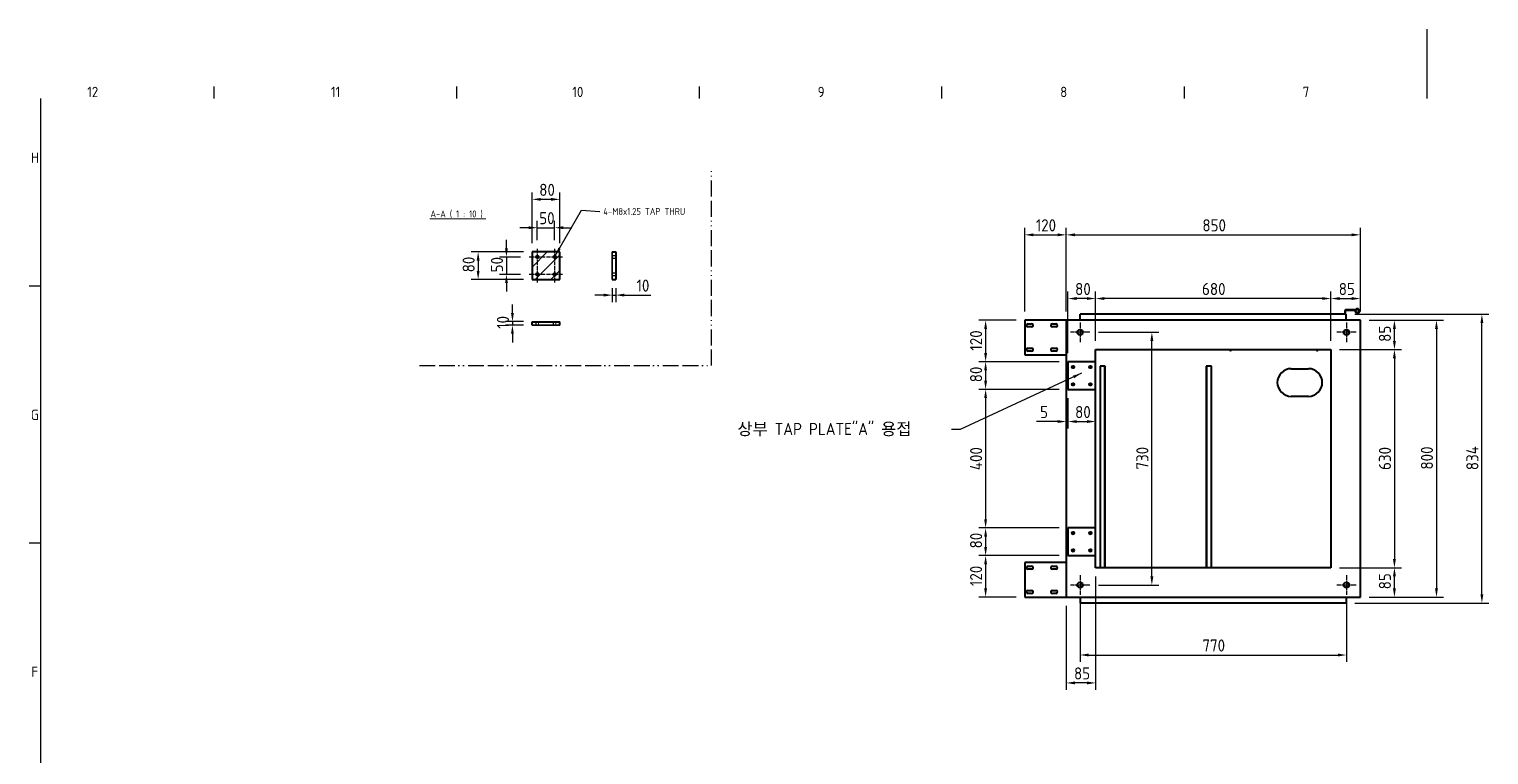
# Model space of a CAD drawing. Header units: millimetres. Extents: x 0 to 51860, y 0 to 5940.
# Drawn here: x 9925 to 14142, y 3844 to 5940 of the extents above; entities that cross this region are included whole.
import ezdxf

# ---------------------------------------------------------------- set-up
doc = ezdxf.new("R2010")
doc.units = ezdxf.units.MM
doc.header["$LTSCALE"] = 10
for name, pattern in [('CHAIN', [0.3543, 0.2362, -0.0295, 0.0591, -0.0295]), ('DASHED', [0.2067, 0.1654, -0.0413]), ('DOUBLE_DASH_DOUBLE_DOT', [0.74, 0.24, -0.06, 0.24, -0.06, 0.01, -0.06, 0.01, -0.06])]:
    doc.linetypes.add(name, pattern=pattern)
doc.layers.get('0').update_dxf_attribs({"color": 3, "lineweight": 25})
for name, color, linetype, lineweight in [('가려진 것(ISO)', 2, 'DASHED', 18), ('가시적인 것(ISO)', 3, 'Continuous', 40), ('가시적인 좁은 것(ISO)', 3, 'Continuous', 35), ('경계(ISO)', 7, 'Continuous', 25), ('기호(ISO)', 5, 'Continuous', 25), ('스케치 형상(ISO)', 3, 'Continuous', 25), ('중심 표식(ISO)', 1, 'Continuous', 25), ('치수(ISO)', 2, 'Continuous', 25), ('해치(ISO)', 7, 'Continuous', 18)]:
    doc.layers.add(name, color=color, linetype=linetype, lineweight=lineweight)
doc.styles.add('문자 텍스트_PSTEK_POSCO', font='isocp.shx')
doc.styles.add('치수 텍스트_PSTEK_POSCO', font='isocp.shx')
doc.styles.add('텍스트 스타일466', font='isocp.shx')
doc.dimstyles.new('치수_PSTEK_POSCO', dxfattribs={"dimscale": 10, "dimtxt": 3.5, "dimasz": 2.5, "dimexe": 2, "dimexo": 2.5, "dimgap": 1, "dimtad": 1, "dimrnd": 1e-08, "dimdsep": 46, "dimtxsty": '치수 텍스트_PSTEK_POSCO', "dimcen": 0.09, "dimdle": 10, "dimclrd": 7, "dimclre": 7, "dimclrt": 2, "dimadec": 1, "dimazin": 2, "dimtfac": 1, "dimtmove": 0, "dimatfit": 3, "dimfxl": 0, "dimtolj": 1, "dimlwd": -1, "dimlwe": -1, "dimarcsym": 0})
doc.dimstyles.new('치수_PSTEK_POSCO$7', dxfattribs={"dimscale": 10, "dimtxt": 3.5, "dimasz": 2.5, "dimexe": 2, "dimexo": 2.5, "dimgap": 1, "dimtad": 1, "dimrnd": 1e-08, "dimdsep": 46, "dimtxsty": '치수 텍스트_PSTEK_POSCO', "dimcen": 0.09, "dimdle": 10, "dimclrd": 7, "dimclre": 7, "dimclrt": 2, "dimadec": 1, "dimazin": 2, "dimtfac": 1, "dimtmove": 0, "dimatfit": 3, "dimfxl": 0, "dimtolj": 1, "dimlwd": -1, "dimlwe": -1, "dimarcsym": 0})

# ---------------------------------------------------------------- blocks, each defined once
blk = doc.blocks.new('경계 Default Border')
at = {"layer": '경계(ISO)'}
for p, q in [((70.08, 574), (70.08, 577.4)), ((140.17, 574), (140.17, 577.4)), ((210.25, 574), (210.25, 577.4)), ((280.33, 574), (280.33, 577.4)), ((350.42, 574), (350.42, 577.4)), ((20, 519.75), (16.6, 519.75)), ((20, 445.5), (16.6, 445.5))]:
    blk.add_line(p, q, dxfattribs=at)
at = {"layer": '경계(ISO)', "flags": 128}
for points in [[(420.5, 594), (420.5, 574)], [(20, 20), (20, 574)]]:
    blk.add_lwpolyline(points, dxfattribs=at)
at = {"layer": '경계(ISO)', "color": 2, "char_height": 3, "attachment_point": 7, "style": '문자 텍스트_PSTEK_POSCO'}
for s, insert in [('12', (33.36, 574.37)), ('11', (103.78, 574.4)), ('10', (173.53, 574.37)), ('9', (244.44, 574.37)), ('8', (314.52, 574.37)), ('7', (384.6, 574.39)), ('H', (17.08, 555.37)), ('G', (17.08, 481.1)), ('F', (17.24, 406.87))]:
    blk.add_mtext(s, dxfattribs=dict(at, insert=insert))
blk = doc.blocks.new('*D75')
at = {"layer": 'Defpoints', "color": 0}
for p in [(13730.5, 5116.3), (14122.3, 5116.3), (13730.5, 4282.3)]:
    blk.add_point(p, dxfattribs=at)
at = {"layer": '치수(ISO)', "color": 7}
for p, q in [((13755.5, 5116.3), (14142.3, 5116.3)), ((14122.3, 4307.3), (14122.3, 5091.3)), ((13755.5, 4282.3), (14142.3, 4282.3))]:
    blk.add_line(p, q, dxfattribs=at)
for points in [[(14118.2, 5091.3), (14126.5, 5091.3), (14122.3, 5116.3)], [(14118.2, 4307.3), (14126.5, 4307.3), (14122.3, 4282.3)]]:
    blk.add_solid(points, dxfattribs=at)
at = {"layer": '치수(ISO)', "color": 2, "insert": (14094.8, 4666.1), "char_height": 35, "attachment_point": 4, "rotation": 90, "style": '치수 텍스트_PSTEK_POSCO'}
blk.add_mtext('\\A1;834', dxfattribs=at)
blk = doc.blocks.new('*D76')
at = {"layer": 'Defpoints', "color": 0}
for p in [(13771.2, 5345.9), (12921.2, 5099.3), (13771.2, 5099.3)]:
    blk.add_point(p, dxfattribs=at)
at = {"layer": '치수(ISO)', "color": 7}
for p, q in [((12921.2, 5124.3), (12921.2, 5365.9)), ((13771.2, 5124.3), (13771.2, 5365.9)), ((12946.2, 5345.9), (13746.2, 5345.9))]:
    blk.add_line(p, q, dxfattribs=at)
for points in [[(12946.2, 5350.1), (12946.2, 5341.8), (12921.2, 5345.9)], [(13746.2, 5350.1), (13746.2, 5341.8), (13771.2, 5345.9)]]:
    blk.add_solid(points, dxfattribs=at)
at = {"layer": '치수(ISO)', "color": 2, "insert": (13314.7, 5373.4), "char_height": 35, "attachment_point": 4, "style": '치수 텍스트_PSTEK_POSCO'}
blk.add_mtext('\\A1;850', dxfattribs=at)
blk = doc.blocks.new('*D77')
at = {"layer": 'Defpoints', "color": 0}
for p in [(13771.2, 5099.3), (13771.2, 4299.3), (13991.1, 4299.3)]:
    blk.add_point(p, dxfattribs=at)
at = {"layer": '치수(ISO)', "color": 7}
for p, q in [((13796.2, 5099.3), (14011.1, 5099.3)), ((13991.1, 5074.3), (13991.1, 4324.3)), ((13796.2, 4299.3), (14011.1, 4299.3))]:
    blk.add_line(p, q, dxfattribs=at)
for points in [[(13987, 5074.3), (13995.3, 5074.3), (13991.1, 5099.3)], [(13987, 4324.3), (13995.3, 4324.3), (13991.1, 4299.3)]]:
    blk.add_solid(points, dxfattribs=at)
at = {"layer": '치수(ISO)', "color": 2, "insert": (13963.6, 4667.8), "char_height": 35, "attachment_point": 4, "rotation": 90, "style": '치수 텍스트_PSTEK_POSCO'}
blk.add_mtext('\\A1;800', dxfattribs=at)
blk = doc.blocks.new('*D92')
at = {"layer": 'Defpoints', "color": 0}
for p in [(11377.7, 5448.4), (11377.7, 5296.8), (11457.7, 5296.8)]:
    blk.add_point(p, dxfattribs=at)
at = {"layer": '치수(ISO)', "color": 7}
for p, q in [((11377.7, 5321.8), (11377.7, 5468.4)), ((11432.7, 5448.4), (11402.7, 5448.4)), ((11457.7, 5321.8), (11457.7, 5468.4))]:
    blk.add_line(p, q, dxfattribs=at)
for points in [[(11402.7, 5452.6), (11402.7, 5444.3), (11377.7, 5448.4)], [(11432.7, 5452.6), (11432.7, 5444.3), (11457.7, 5448.4)]]:
    blk.add_solid(points, dxfattribs=at)
at = {"layer": '치수(ISO)', "color": 2, "insert": (11398.4, 5475.9), "char_height": 35, "attachment_point": 4, "style": '치수 텍스트_PSTEK_POSCO'}
blk.add_mtext('\\A1;80', dxfattribs=at)
blk = doc.blocks.new('*D93')
at = {"layer": 'Defpoints', "color": 0}
for p in [(11377.7, 5296.8), (11221.9, 5216.8), (11377.7, 5216.8)]:
    blk.add_point(p, dxfattribs=at)
at = {"layer": '치수(ISO)', "color": 7}
for p, q in [((11352.7, 5296.8), (11201.9, 5296.8)), ((11221.9, 5271.8), (11221.9, 5241.8)), ((11352.7, 5216.8), (11201.9, 5216.8))]:
    blk.add_line(p, q, dxfattribs=at)
for points in [[(11217.7, 5271.8), (11226.1, 5271.8), (11221.9, 5296.8)], [(11217.7, 5241.8), (11226.1, 5241.8), (11221.9, 5216.8)]]:
    blk.add_solid(points, dxfattribs=at)
at = {"layer": '치수(ISO)', "color": 2, "insert": (11194.4, 5237.6), "char_height": 35, "attachment_point": 4, "rotation": 90, "style": '치수 텍스트_PSTEK_POSCO'}
blk.add_mtext('\\A1;80', dxfattribs=at)
blk = doc.blocks.new('*D94')
at = {"layer": 'Defpoints', "color": 0}
for p in [(11442.7, 5366.5), (11392.7, 5305.2), (11442.7, 5305.2)]:
    blk.add_point(p, dxfattribs=at)
at = {"layer": '치수(ISO)', "color": 7}
for p, q in [((11367.7, 5366.5), (11342.7, 5366.5)), ((11392.7, 5330.2), (11392.7, 5386.5)), ((11392.7, 5366.5), (11442.7, 5366.5)), ((11442.7, 5330.2), (11442.7, 5386.5)), ((11467.7, 5366.5), (11492.7, 5366.5))]:
    blk.add_line(p, q, dxfattribs=at)
for points in [[(11367.7, 5370.7), (11367.7, 5362.3), (11392.7, 5366.5)], [(11467.7, 5370.7), (11467.7, 5362.3), (11442.7, 5366.5)]]:
    blk.add_solid(points, dxfattribs=at)
at = {"layer": '치수(ISO)', "color": 2, "insert": (11398.4, 5394), "char_height": 35, "attachment_point": 4, "style": '치수 텍스트_PSTEK_POSCO'}
blk.add_mtext('\\A1;50', dxfattribs=at)
blk = doc.blocks.new('*D95')
at = {"layer": 'Defpoints', "color": 0}
for p in [(11369.4, 5281.8), (11303.7, 5231.8), (11369.4, 5231.8)]:
    blk.add_point(p, dxfattribs=at)
at = {"layer": '치수(ISO)', "color": 7}
for p, q in [((11303.7, 5306.8), (11303.7, 5331.8)), ((11344.4, 5281.8), (11283.7, 5281.8)), ((11303.7, 5281.8), (11303.7, 5231.8)), ((11344.4, 5231.8), (11283.7, 5231.8)), ((11303.7, 5206.8), (11303.7, 5181.8))]:
    blk.add_line(p, q, dxfattribs=at)
for points in [[(11299.6, 5306.8), (11307.9, 5306.8), (11303.7, 5281.8)], [(11299.6, 5206.8), (11307.9, 5206.8), (11303.7, 5231.8)]]:
    blk.add_solid(points, dxfattribs=at)
at = {"layer": '치수(ISO)', "color": 2, "insert": (11276.2, 5237.6), "char_height": 35, "attachment_point": 4, "rotation": 90, "style": '치수 텍스트_PSTEK_POSCO'}
blk.add_mtext('\\A1;50', dxfattribs=at)
blk = doc.blocks.new('*D96')
at = {"layer": 'Defpoints', "color": 0}
for p in [(11321, 5085.1), (11377.7, 5095.1), (11377.7, 5085.1)]:
    blk.add_point(p, dxfattribs=at)
at = {"layer": '치수(ISO)', "color": 7}
for p, q in [((11321, 5120.1), (11321, 5145.1)), ((11352.7, 5095.1), (11301, 5095.1)), ((11352.7, 5085.1), (11301, 5085.1)), ((11321, 5095.1), (11321, 5085.1)), ((11321, 5060.1), (11321, 5035.1))]:
    blk.add_line(p, q, dxfattribs=at)
for points in [[(11316.8, 5120.1), (11325.1, 5120.1), (11321, 5095.1)], [(11316.8, 5060.1), (11325.1, 5060.1), (11321, 5085.1)]]:
    blk.add_solid(points, dxfattribs=at)
at = {"layer": '치수(ISO)', "color": 2, "insert": (11293.5, 5074.3), "char_height": 35, "attachment_point": 4, "rotation": 90, "style": '치수 텍스트_PSTEK_POSCO'}
blk.add_mtext('\\A1;10', dxfattribs=at)
blk = doc.blocks.new('*D97')
at = {"layer": 'Defpoints', "color": 0}
for p in [(11609.5, 5216.8), (11619.5, 5216.8), (11619.5, 5171.8)]:
    blk.add_point(p, dxfattribs=at)
at = {"layer": '치수(ISO)', "color": 7}
for p, q in [((11609.5, 5191.8), (11609.5, 5151.8)), ((11619.5, 5191.8), (11619.5, 5151.8)), ((11584.5, 5171.8), (11559.5, 5171.8)), ((11609.5, 5171.8), (11619.5, 5171.8)), ((11644.5, 5171.8), (11721.1, 5171.8))]:
    blk.add_line(p, q, dxfattribs=at)
for points in [[(11584.5, 5176), (11584.5, 5167.7), (11609.5, 5171.8)], [(11644.5, 5176), (11644.5, 5167.7), (11619.5, 5171.8)]]:
    blk.add_solid(points, dxfattribs=at)
at = {"layer": '치수(ISO)', "color": 2, "insert": (11679.5, 5199.3), "char_height": 35, "attachment_point": 4, "style": '치수 텍스트_PSTEK_POSCO'}
blk.add_mtext('\\A1;10', dxfattribs=at)
blk = doc.blocks.new('*D107')
at = {"layer": 'Defpoints', "color": 0}
for p in [(12801.2, 5099.3), (12688.3, 4979.3), (12926.2, 4979.3)]:
    blk.add_point(p, dxfattribs=at)
at = {"layer": '치수(ISO)', "color": 7}
for p, q in [((12776.2, 5099.3), (12668.3, 5099.3)), ((12688.3, 5074.3), (12688.3, 5004.3)), ((12901.2, 4979.3), (12668.3, 4979.3))]:
    blk.add_line(p, q, dxfattribs=at)
for points in [[(12684.1, 5074.3), (12692.4, 5074.3), (12688.3, 5099.3)], [(12684.1, 5004.3), (12692.4, 5004.3), (12688.3, 4979.3)]]:
    blk.add_solid(points, dxfattribs=at)
at = {"layer": '치수(ISO)', "color": 2, "insert": (12660.7, 5011.3), "char_height": 35, "attachment_point": 4, "rotation": 90, "style": '치수 텍스트_PSTEK_POSCO'}
blk.add_mtext('\\A1;120', dxfattribs=at)
blk = doc.blocks.new('*D108')
at = {"layer": 'Defpoints', "color": 0}
for p in [(12926.2, 4979.3), (12688.3, 4899.3), (12926.2, 4899.3)]:
    blk.add_point(p, dxfattribs=at)
at = {"layer": '치수(ISO)', "color": 7}
for p, q in [((12901.2, 4979.3), (12668.3, 4979.3)), ((12688.3, 4954.3), (12688.3, 4924.3)), ((12901.2, 4899.3), (12668.3, 4899.3))]:
    blk.add_line(p, q, dxfattribs=at)
for points in [[(12684.1, 4954.3), (12692.4, 4954.3), (12688.3, 4979.3)], [(12684.1, 4924.3), (12692.4, 4924.3), (12688.3, 4899.3)]]:
    blk.add_solid(points, dxfattribs=at)
at = {"layer": '치수(ISO)', "color": 2, "insert": (12660.8, 4920), "char_height": 35, "attachment_point": 4, "rotation": 90, "style": '치수 텍스트_PSTEK_POSCO'}
blk.add_mtext('\\A1;80', dxfattribs=at)
blk = doc.blocks.new('*D109')
at = {"layer": 'Defpoints', "color": 0}
for p in [(12926.2, 4899.3), (12688.3, 4499.3), (12926.2, 4499.3)]:
    blk.add_point(p, dxfattribs=at)
at = {"layer": '치수(ISO)', "color": 7}
for p, q in [((12901.2, 4899.3), (12668.3, 4899.3)), ((12688.3, 4874.3), (12688.3, 4524.3)), ((12901.2, 4499.3), (12668.3, 4499.3))]:
    blk.add_line(p, q, dxfattribs=at)
for points in [[(12684.1, 4874.3), (12692.4, 4874.3), (12688.3, 4899.3)], [(12684.1, 4524.3), (12692.4, 4524.3), (12688.3, 4499.3)]]:
    blk.add_solid(points, dxfattribs=at)
at = {"layer": '치수(ISO)', "color": 2, "insert": (12660.8, 4666), "char_height": 35, "attachment_point": 4, "rotation": 90, "style": '치수 텍스트_PSTEK_POSCO'}
blk.add_mtext('\\A1;400', dxfattribs=at)
blk = doc.blocks.new('*D110')
at = {"layer": 'Defpoints', "color": 0}
for p in [(12926.2, 4499.3), (12688.3, 4419.3), (12926.2, 4419.3)]:
    blk.add_point(p, dxfattribs=at)
at = {"layer": '치수(ISO)', "color": 7}
for p, q in [((12901.2, 4499.3), (12668.3, 4499.3)), ((12688.3, 4474.3), (12688.3, 4444.3)), ((12901.2, 4419.3), (12668.3, 4419.3))]:
    blk.add_line(p, q, dxfattribs=at)
for points in [[(12684.1, 4474.3), (12692.4, 4474.3), (12688.3, 4499.3)], [(12684.1, 4444.3), (12692.4, 4444.3), (12688.3, 4419.3)]]:
    blk.add_solid(points, dxfattribs=at)
at = {"layer": '치수(ISO)', "color": 2, "insert": (12660.8, 4440), "char_height": 35, "attachment_point": 4, "rotation": 90, "style": '치수 텍스트_PSTEK_POSCO'}
blk.add_mtext('\\A1;80', dxfattribs=at)
blk = doc.blocks.new('*D111')
at = {"layer": 'Defpoints', "color": 0}
for p in [(12926.2, 4419.3), (12688.3, 4299.3), (12801.2, 4299.3)]:
    blk.add_point(p, dxfattribs=at)
at = {"layer": '치수(ISO)', "color": 7}
for p, q in [((12901.2, 4419.3), (12668.3, 4419.3)), ((12688.3, 4394.3), (12688.3, 4324.3)), ((12776.2, 4299.3), (12668.3, 4299.3))]:
    blk.add_line(p, q, dxfattribs=at)
for points in [[(12684.1, 4394.3), (12692.4, 4394.3), (12688.3, 4419.3)], [(12684.1, 4324.3), (12692.4, 4324.3), (12688.3, 4299.3)]]:
    blk.add_solid(points, dxfattribs=at)
at = {"layer": '치수(ISO)', "color": 2, "insert": (12660.7, 4331.3), "char_height": 35, "attachment_point": 4, "rotation": 90, "style": '치수 텍스트_PSTEK_POSCO'}
blk.add_mtext('\\A1;120', dxfattribs=at)
blk = doc.blocks.new('*D112')
at = {"layer": 'Defpoints', "color": 0}
for p in [(13006.2, 5161.9), (13006.2, 5014.3), (13686.2, 5014.3)]:
    blk.add_point(p, dxfattribs=at)
at = {"layer": '치수(ISO)', "color": 7}
for p, q in [((13006.2, 5039.3), (13006.2, 5181.9)), ((13661.2, 5161.9), (13031.2, 5161.9)), ((13686.2, 5039.3), (13686.2, 5181.9))]:
    blk.add_line(p, q, dxfattribs=at)
for points in [[(13031.2, 5166.1), (13031.2, 5157.8), (13006.2, 5161.9)], [(13661.2, 5166.1), (13661.2, 5157.8), (13686.2, 5161.9)]]:
    blk.add_solid(points, dxfattribs=at)
at = {"layer": '치수(ISO)', "color": 2, "insert": (13313.6, 5189.4), "char_height": 35, "attachment_point": 4, "style": '치수 텍스트_PSTEK_POSCO'}
blk.add_mtext('\\A1;680', dxfattribs=at)
blk = doc.blocks.new('*D113')
at = {"layer": 'Defpoints', "color": 0}
for p in [(12926.2, 5161.9), (12926.2, 4979.3), (13006.2, 5014.3)]:
    blk.add_point(p, dxfattribs=at)
at = {"layer": '치수(ISO)', "color": 7}
for p, q in [((12926.2, 5004.3), (12926.2, 5181.9)), ((12981.2, 5161.9), (12951.2, 5161.9)), ((13006.2, 5039.3), (13006.2, 5181.9))]:
    blk.add_line(p, q, dxfattribs=at)
for points in [[(12951.2, 5166.1), (12951.2, 5157.8), (12926.2, 5161.9)], [(12981.2, 5166.1), (12981.2, 5157.8), (13006.2, 5161.9)]]:
    blk.add_solid(points, dxfattribs=at)
at = {"layer": '치수(ISO)', "color": 2, "insert": (12946.9, 5189.4), "char_height": 35, "attachment_point": 4, "style": '치수 텍스트_PSTEK_POSCO'}
blk.add_mtext('\\A1;80', dxfattribs=at)
blk = doc.blocks.new('*D114')
at = {"layer": 'Defpoints', "color": 0}
for p in [(13771.2, 5161.9), (13771.2, 5099.3), (13686.2, 5014.3)]:
    blk.add_point(p, dxfattribs=at)
at = {"layer": '치수(ISO)', "color": 7}
for p, q in [((13686.2, 5039.3), (13686.2, 5181.9)), ((13711.2, 5161.9), (13746.2, 5161.9)), ((13771.2, 5124.3), (13771.2, 5181.9))]:
    blk.add_line(p, q, dxfattribs=at)
for points in [[(13711.2, 5166.1), (13711.2, 5157.8), (13686.2, 5161.9)], [(13746.2, 5166.1), (13746.2, 5157.8), (13771.2, 5161.9)]]:
    blk.add_solid(points, dxfattribs=at)
at = {"layer": '치수(ISO)', "color": 2, "insert": (13708.7, 5189.4), "char_height": 35, "attachment_point": 4, "style": '치수 텍스트_PSTEK_POSCO'}
blk.add_mtext('\\A1;85', dxfattribs=at)
blk = doc.blocks.new('*D115')
at = {"layer": 'Defpoints', "color": 0}
for p in [(12926.2, 4899.3), (12921.2, 4778.7), (12926.2, 4806.5)]:
    blk.add_point(p, dxfattribs=at)
at = {"layer": '치수(ISO)', "color": 7}
for p, q in [((12926.2, 4874.3), (12926.2, 4786.5)), ((12896.2, 4806.5), (12835.7, 4806.5)), ((12926.2, 4806.5), (12921.2, 4806.5)), ((12951.2, 4806.5), (12976.2, 4806.5))]:
    blk.add_line(p, q, dxfattribs=at)
for points in [[(12896.2, 4810.7), (12896.2, 4802.4), (12921.2, 4806.5)], [(12951.2, 4810.7), (12951.2, 4802.4), (12926.2, 4806.5)]]:
    blk.add_solid(points, dxfattribs=at)
at = {"layer": '치수(ISO)', "color": 2, "insert": (12845.7, 4834), "char_height": 35, "attachment_point": 4, "style": '치수 텍스트_PSTEK_POSCO'}
blk.add_mtext('\\A1;5', dxfattribs=at)
blk = doc.blocks.new('*D116')
at = {"layer": 'Defpoints', "color": 0}
for p in [(12926.2, 4899.3), (13006.2, 4899.3), (13006.2, 4806.5)]:
    blk.add_point(p, dxfattribs=at)
at = {"layer": '치수(ISO)', "color": 7}
for p, q in [((12926.2, 4874.3), (12926.2, 4786.5)), ((13006.2, 4874.3), (13006.2, 4786.5)), ((12951.2, 4806.5), (12981.2, 4806.5))]:
    blk.add_line(p, q, dxfattribs=at)
for points in [[(12951.2, 4810.7), (12951.2, 4802.4), (12926.2, 4806.5)], [(12981.2, 4810.7), (12981.2, 4802.4), (13006.2, 4806.5)]]:
    blk.add_solid(points, dxfattribs=at)
at = {"layer": '치수(ISO)', "color": 2, "insert": (12946.9, 4834), "char_height": 35, "attachment_point": 4, "style": '치수 텍스트_PSTEK_POSCO'}
blk.add_mtext('\\A1;80', dxfattribs=at)
blk = doc.blocks.new('*D117')
at = {"layer": 'Defpoints', "color": 0}
for p in [(13006.2, 4384.3), (12921.2, 4299.3), (12921.2, 4051.4)]:
    blk.add_point(p, dxfattribs=at)
at = {"layer": '치수(ISO)', "color": 7}
for p, q in [((13006.2, 4359.3), (13006.2, 4031.4)), ((12921.2, 4274.3), (12921.2, 4031.4)), ((12981.2, 4051.4), (12946.2, 4051.4))]:
    blk.add_line(p, q, dxfattribs=at)
for points in [[(12946.2, 4055.6), (12946.2, 4047.3), (12921.2, 4051.4)], [(12981.2, 4055.6), (12981.2, 4047.3), (13006.2, 4051.4)]]:
    blk.add_solid(points, dxfattribs=at)
at = {"layer": '치수(ISO)', "color": 2, "insert": (12943.7, 4078.9), "char_height": 35, "attachment_point": 4, "style": '치수 텍스트_PSTEK_POSCO'}
blk.add_mtext('\\A1;85', dxfattribs=at)
blk = doc.blocks.new('*D118')
at = {"layer": 'Defpoints', "color": 0}
for p in [(13686.2, 5014.3), (13686.2, 4384.3), (13869.6, 4384.3)]:
    blk.add_point(p, dxfattribs=at)
at = {"layer": '치수(ISO)', "color": 7}
for p, q in [((13711.2, 5014.3), (13889.6, 5014.3)), ((13869.6, 4989.3), (13869.6, 4409.3)), ((13711.2, 4384.3), (13889.6, 4384.3))]:
    blk.add_line(p, q, dxfattribs=at)
for points in [[(13865.4, 4989.3), (13873.8, 4989.3), (13869.6, 5014.3)], [(13865.4, 4409.3), (13873.8, 4409.3), (13869.6, 4384.3)]]:
    blk.add_solid(points, dxfattribs=at)
at = {"layer": '치수(ISO)', "color": 2, "insert": (13842.1, 4666.7), "char_height": 35, "attachment_point": 4, "rotation": 90, "style": '치수 텍스트_PSTEK_POSCO'}
blk.add_mtext('\\A1;630', dxfattribs=at)
blk = doc.blocks.new('*D119')
at = {"layer": 'Defpoints', "color": 0}
for p in [(13771.2, 5099.3), (13869.6, 5099.3), (13686.2, 5014.3)]:
    blk.add_point(p, dxfattribs=at)
at = {"layer": '치수(ISO)', "color": 7}
for p, q in [((13796.2, 5099.3), (13889.6, 5099.3)), ((13869.6, 5039.3), (13869.6, 5074.3)), ((13711.2, 5014.3), (13889.6, 5014.3))]:
    blk.add_line(p, q, dxfattribs=at)
for points in [[(13865.4, 5074.3), (13873.8, 5074.3), (13869.6, 5099.3)], [(13865.4, 5039.3), (13873.8, 5039.3), (13869.6, 5014.3)]]:
    blk.add_solid(points, dxfattribs=at)
at = {"layer": '치수(ISO)', "color": 2, "insert": (13842.1, 5036.8), "char_height": 35, "attachment_point": 4, "rotation": 90, "style": '치수 텍스트_PSTEK_POSCO'}
blk.add_mtext('\\A1;85', dxfattribs=at)
blk = doc.blocks.new('*D120')
at = {"layer": 'Defpoints', "color": 0}
for p in [(13686.2, 4384.3), (13869.6, 4384.3), (13771.2, 4299.3)]:
    blk.add_point(p, dxfattribs=at)
at = {"layer": '치수(ISO)', "color": 7}
for p, q in [((13711.2, 4384.3), (13889.6, 4384.3)), ((13869.6, 4324.3), (13869.6, 4359.3)), ((13796.2, 4299.3), (13889.6, 4299.3))]:
    blk.add_line(p, q, dxfattribs=at)
for points in [[(13865.4, 4359.3), (13873.8, 4359.3), (13869.6, 4384.3)], [(13865.4, 4324.3), (13873.8, 4324.3), (13869.6, 4299.3)]]:
    blk.add_solid(points, dxfattribs=at)
at = {"layer": '치수(ISO)', "color": 2, "insert": (13842.1, 4321.8), "char_height": 35, "attachment_point": 4, "rotation": 90, "style": '치수 텍스트_PSTEK_POSCO'}
blk.add_mtext('\\A1;85', dxfattribs=at)
blk = doc.blocks.new('*D121')
at = {"layer": 'Defpoints', "color": 0}
for p in [(12921.2, 5345.9), (12801.2, 5099.3), (12921.2, 5099.3)]:
    blk.add_point(p, dxfattribs=at)
at = {"layer": '치수(ISO)', "color": 7}
for p, q in [((12801.2, 5124.3), (12801.2, 5365.9)), ((12921.2, 5124.3), (12921.2, 5365.9)), ((12826.2, 5345.9), (12896.2, 5345.9))]:
    blk.add_line(p, q, dxfattribs=at)
for points in [[(12826.2, 5350.1), (12826.2, 5341.8), (12801.2, 5345.9)], [(12896.2, 5350.1), (12896.2, 5341.8), (12921.2, 5345.9)]]:
    blk.add_solid(points, dxfattribs=at)
at = {"layer": '치수(ISO)', "color": 2, "insert": (12833.2, 5373.4), "char_height": 35, "attachment_point": 4, "style": '치수 텍스트_PSTEK_POSCO'}
blk.add_mtext('\\A1;120', dxfattribs=at)
blk = doc.blocks.new('*D122')
at = {"layer": 'Defpoints', "color": 0}
for p in [(12961.2, 4306.3), (13731.2, 4306.3), (13731.2, 4132.1)]:
    blk.add_point(p, dxfattribs=at)
at = {"layer": '치수(ISO)', "color": 7}
for p, q in [((12961.2, 4281.3), (12961.2, 4112.1)), ((13731.2, 4281.3), (13731.2, 4112.1)), ((12986.2, 4132.1), (13706.2, 4132.1))]:
    blk.add_line(p, q, dxfattribs=at)
for points in [[(12986.2, 4136.3), (12986.2, 4127.9), (12961.2, 4132.1)], [(13706.2, 4136.3), (13706.2, 4127.9), (13731.2, 4132.1)]]:
    blk.add_solid(points, dxfattribs=at)
at = {"layer": '치수(ISO)', "color": 2, "insert": (13314.7, 4159.6), "char_height": 35, "attachment_point": 4, "style": '치수 텍스트_PSTEK_POSCO'}
blk.add_mtext('\\A1;770', dxfattribs=at)
blk = doc.blocks.new('*D123')
at = {"layer": 'Defpoints', "color": 0}
for p in [(12989.2, 5064.3), (13168.7, 5064.3), (12989.2, 4334.3)]:
    blk.add_point(p, dxfattribs=at)
at = {"layer": '치수(ISO)', "color": 7}
for p, q in [((13014.2, 5064.3), (13188.7, 5064.3)), ((13168.7, 4359.3), (13168.7, 5039.3)), ((13014.2, 4334.3), (13188.7, 4334.3))]:
    blk.add_line(p, q, dxfattribs=at)
for points in [[(13164.5, 5039.3), (13172.9, 5039.3), (13168.7, 5064.3)], [(13164.5, 4359.3), (13172.9, 4359.3), (13168.7, 4334.3)]]:
    blk.add_solid(points, dxfattribs=at)
at = {"layer": '치수(ISO)', "color": 2, "insert": (13141.2, 4667.8), "char_height": 35, "attachment_point": 4, "rotation": 90, "style": '치수 텍스트_PSTEK_POSCO'}
blk.add_mtext('\\A1;730', dxfattribs=at)

msp = doc.modelspace()

# ---------------------------------------------------------------- hatches: boundary and pattern name
at = {"layer": '해치(ISO)'}
h = msp.add_hatch(dxfattribs=at)
h.set_pattern_fill('ANSI31', color=256, scale=254, style=0)
h.set_pattern_definition([(45, (9986.37, 0), (-22.45064, 22.45064), [])])
h.paths.add_polyline_path([(11457.6925, 5296.827), (11377.6925, 5296.827), (11377.6925, 5216.827), (11457.6925, 5216.827)])
edge = h.paths.add_edge_path(flags=0)
edge.add_ellipse((11442.6925, 5231.827), major_axis=(-3.3235, 0), ratio=1, start_angle=0, end_angle=360)
edge = h.paths.add_edge_path(flags=0)
edge.add_ellipse((11392.6925, 5231.827), major_axis=(-3.3235, 0), ratio=1, start_angle=0, end_angle=360)
edge = h.paths.add_edge_path(flags=0)
edge.add_ellipse((11442.6925, 5281.827), major_axis=(-3.3235, 0), ratio=1, start_angle=0, end_angle=360)
edge = h.paths.add_edge_path(flags=0)
edge.add_ellipse((11392.6925, 5281.827), major_axis=(-3.3235, 0), ratio=1, start_angle=0, end_angle=360)

# ---------------------------------------------------------------- linework, layer by layer
at = {"layer": '가려진 것(ISO)', "ltscale": 1.904597}
for p, q in [((11619.5339, 5285.827), (11609.5339, 5285.827)), ((11609.5339, 5285.1505), (11619.5339, 5285.1505)), ((11609.5339, 5278.5035), (11619.5339, 5278.5035)), ((11609.5339, 5277.827), (11619.5339, 5277.827)), ((11619.5339, 5235.827), (11609.5339, 5235.827)), ((11609.5339, 5235.1505), (11619.5339, 5235.1505)), ((11609.5339, 5228.5035), (11619.5339, 5228.5035)), ((11609.5339, 5227.827), (11619.5339, 5227.827)), ((11388.6925, 5095.0749), (11388.6925, 5085.0749)), ((11389.369, 5085.0749), (11389.369, 5095.0749)), ((11396.016, 5085.0749), (11396.016, 5095.0749)), ((11396.6925, 5085.0749), (11396.6925, 5095.0749)), ((11438.6925, 5095.0749), (11438.6925, 5085.0749)), ((11439.369, 5085.0749), (11439.369, 5095.0749)), ((11446.016, 5085.0749), (11446.016, 5095.0749)), ((11446.6925, 5085.0749), (11446.6925, 5095.0749))]:
    msp.add_line(p, q, dxfattribs=at)
at = {"layer": '가시적인 것(ISO)'}
for p, q in [((11457.6925, 5296.827), (11377.6925, 5296.827)), ((11377.6925, 5296.827), (11377.6925, 5216.827)), ((11457.6925, 5216.827), (11457.6925, 5296.827)), ((11609.5339, 5296.827), (11619.5339, 5296.827)), ((11619.5339, 5296.827), (11619.5339, 5216.827)), ((11377.6925, 5216.827), (11457.6925, 5216.827)), ((11609.5339, 5216.827), (11619.5339, 5216.827)), ((13730.4916, 5116.3046), (12961.8916, 5116.3046)), ((12961.8916, 5099.3046), (12961.8916, 5116.3046)), ((13726.1916, 5126.8046), (13726.1916, 5116.3046)), ((13728.1916, 5116.3046), (13728.1916, 5126.8046)), ((13756.6916, 5129.3046), (13728.6916, 5129.3046)), ((13756.367, 5127.3046), (13728.6916, 5127.3046)), ((13730.4916, 5099.3046), (13730.4916, 5116.3046)), ((13756.6916, 5128.3046), (13756.6916, 5129.3046)), ((11377.6925, 5095.0749), (11457.6925, 5095.0749)), ((11377.6925, 5085.0749), (11377.6925, 5095.0749)), ((11457.6925, 5085.0749), (11457.6925, 5095.0749)), ((12801.1916, 5099.3046), (12801.1916, 4999.3046)), ((12921.1916, 5099.3046), (12801.1916, 5099.3046)), ((12811.1916, 5088.8046), (12821.1916, 5088.8046)), ((12821.1916, 5079.8046), (12811.1916, 5079.8046)), ((12881.1916, 5088.8046), (12891.1916, 5088.8046)), ((12891.1916, 5079.8046), (12881.1916, 5079.8046)), ((13771.1916, 5099.3046), (12921.1916, 5099.3046)), ((12921.1916, 5099.3046), (12921.1916, 4299.3046)), ((13771.1916, 4299.3046), (13771.1916, 5099.3046)), ((12801.1916, 4999.3046), (12921.1916, 4999.3046)), ((12811.1916, 5018.8046), (12821.1916, 5018.8046)), ((12821.1916, 5009.8046), (12811.1916, 5009.8046)), ((12881.1916, 5018.8046), (12891.1916, 5018.8046)), ((12891.1916, 5009.8046), (12881.1916, 5009.8046)), ((13006.1916, 4979.3046), (12926.1916, 4979.3046)), ((12926.1916, 4979.3046), (12926.1916, 4899.3046)), ((13006.1916, 4979.3046), (13006.1916, 5014.3046)), ((13006.1916, 5014.3046), (13686.1916, 5014.3046)), ((13006.1916, 4899.3046), (13006.1916, 4979.3046)), ((13686.1916, 5014.3046), (13686.1916, 4384.3046)), ((13019.1916, 4966.6046), (13019.1916, 4384.3046)), ((13032.1916, 4966.6046), (13019.1916, 4966.6046)), ((13032.1916, 4966.6046), (13032.1916, 4384.3046)), ((13034.1916, 4966.6046), (13032.1916, 4966.6046)), ((13034.1916, 4384.3046), (13034.1916, 4966.6046)), ((13327.5916, 4966.6046), (13325.5916, 4966.6046)), ((13325.5916, 4966.6046), (13325.5916, 4384.3046)), ((13340.5916, 4966.6046), (13327.5916, 4966.6046)), ((13327.5916, 4384.3046), (13327.5916, 4966.6046)), ((13340.5916, 4384.3046), (13340.5916, 4966.6046)), ((13571.1916, 4959.3046), (13621.1916, 4959.3046)), ((12926.1916, 4899.3046), (13006.1916, 4899.3046)), ((13006.1916, 4499.3046), (13006.1916, 4899.3046)), ((13621.1916, 4879.3046), (13571.1916, 4879.3046)), ((13006.1916, 4499.3046), (12926.1916, 4499.3046)), ((12926.1916, 4499.3046), (12926.1916, 4419.3046)), ((13006.1916, 4419.3046), (13006.1916, 4499.3046)), ((12801.1916, 4399.3046), (12801.1916, 4299.3046)), ((12921.1916, 4399.3046), (12801.1916, 4399.3046)), ((12811.1916, 4388.8046), (12821.1916, 4388.8046)), ((12881.1916, 4388.8046), (12891.1916, 4388.8046)), ((12926.1916, 4419.3046), (13006.1916, 4419.3046)), ((13006.1916, 4384.3046), (13006.1916, 4419.3046)), ((12821.1916, 4379.8046), (12811.1916, 4379.8046)), ((12891.1916, 4379.8046), (12881.1916, 4379.8046)), ((13686.1916, 4384.3046), (13006.1916, 4384.3046)), ((12811.1916, 4318.8046), (12821.1916, 4318.8046)), ((12821.1916, 4309.8046), (12811.1916, 4309.8046)), ((12881.1916, 4318.8046), (12891.1916, 4318.8046)), ((12891.1916, 4309.8046), (12881.1916, 4309.8046)), ((12801.1916, 4299.3046), (12921.1916, 4299.3046)), ((12921.1916, 4299.3046), (13771.1916, 4299.3046)), ((12961.8916, 4299.3046), (12961.8916, 4282.3046)), ((13730.4916, 4282.3046), (12961.8916, 4282.3046)), ((13730.4916, 4299.3046), (13730.4916, 4282.3046))]:
    msp.add_line(p, q, dxfattribs=at)
for centre, radius in [((11392.6925, 5281.827), 3.3235), ((11442.6925, 5281.827), 3.3235), ((11392.6925, 5231.827), 3.3235), ((11442.6925, 5231.827), 3.3235), ((13762.6916, 5125.8046), 4.5), ((12961.1916, 5064.3046), 8), ((13731.1916, 5064.3046), 8), ((12941.1916, 4964.3046), 3.3235), ((12991.1916, 4964.3046), 3.3235), ((12941.1916, 4914.3046), 3.3235), ((12991.1916, 4914.3046), 3.3235), ((12941.1916, 4484.3046), 3.3235), ((12991.1916, 4484.3046), 3.3235), ((12941.1916, 4434.3046), 3.3235), ((12991.1916, 4434.3046), 3.3235), ((12961.1916, 4334.3046), 8), ((13731.1916, 4334.3046), 8)]:
    msp.add_circle(centre, radius, dxfattribs=at)
for centre, radius, start, end in [((13728.6916, 5126.8046), 2.5, 90, 180), ((13728.6916, 5126.8046), 0.5, 90, 180), ((13762.6916, 5125.8046), 6.5, 166.6576362, 157.3801351), ((12811.1916, 5084.3046), 4.5, 90, 270), ((12821.1916, 5084.3046), 4.5, 270, 90), ((12881.1916, 5084.3046), 4.5, 90, 270), ((12891.1916, 5084.3046), 4.5, 270, 90), ((12811.1916, 5014.3046), 4.5, 90, 270), ((12821.1916, 5014.3046), 4.5, 270, 90), ((12881.1916, 5014.3046), 4.5, 90, 270), ((12891.1916, 5014.3046), 4.5, 270, 90), ((13396.1916, 5014.3046), 2.75, 180, 0), ((13396.1916, 5014.3046), 2.4585, 180, 0), ((13646.1916, 5014.3046), 2.75, 180, 0), ((13646.1916, 5014.3046), 2.4585, 179.9999991, 0), ((13571.1916, 4919.3046), 40, 90, 270), ((13621.1916, 4919.3046), 40, 270, 90), ((12811.1916, 4384.3046), 4.5, 90, 270), ((12821.1916, 4384.3046), 4.5, 270, 90), ((12881.1916, 4384.3046), 4.5, 90, 270), ((12891.1916, 4384.3046), 4.5, 270, 90), ((12811.1916, 4314.3046), 4.5, 90, 270), ((12821.1916, 4314.3046), 4.5, 270, 90), ((12881.1916, 4314.3046), 4.5, 90, 270), ((12891.1916, 4314.3046), 4.5, 270, 90)]:
    msp.add_arc(centre, radius, start, end, dxfattribs=at)
at = {"layer": '가시적인 좁은 것(ISO)'}
for p, q in [((11609.5339, 5216.827), (11609.5339, 5296.827)), ((11457.6925, 5085.0749), (11377.6925, 5085.0749))]:
    msp.add_line(p, q, dxfattribs=at)
for centre, radius, start, end in [((11392.6925, 5281.827), 4, 280, 190), ((11442.6925, 5281.827), 4, 280, 190), ((11392.6925, 5231.827), 4, 280, 190), ((11442.6925, 5231.827), 4, 280, 190), ((12961.1916, 5064.3046), 6.7945, 170, 80), ((13731.1916, 5064.3046), 6.7945, 170, 80), ((12941.1916, 4964.3046), 4, 170, 80), ((12991.1916, 4964.3046), 4, 170, 80), ((12941.1916, 4914.3046), 4, 170, 80), ((12991.1916, 4914.3046), 4, 170, 80), ((12941.1916, 4484.3046), 4, 170, 80), ((12991.1916, 4484.3046), 4, 170, 80), ((12941.1916, 4434.3046), 4, 170, 80), ((12991.1916, 4434.3046), 4, 170, 80), ((12961.1916, 4334.3046), 6.7945, 170, 80), ((13731.1916, 4334.3046), 6.7945, 170, 80)]:
    msp.add_arc(centre, radius, start, end, dxfattribs=at)
at = {"layer": '기호(ISO)', "color": 7, "lineweight": 18}
msp.add_line((11081.8532, 5392.166), (11244.0939, 5392.166), dxfattribs=at)
at = {"layer": '스케치 형상(ISO)', "color": 6, "linetype": 'DOUBLE_DASH_DOUBLE_DOT', "ltscale": 19.37413}
msp.add_line((11896.3834, 4968.0272), (11896.3834, 5541.5014), dxfattribs=at)
at = {"layer": '스케치 형상(ISO)', "color": 6, "linetype": 'DOUBLE_DASH_DOUBLE_DOT', "ltscale": 19.01535}
msp.add_line((11052.1019, 4968.0272), (11896.3834, 4968.0272), dxfattribs=at)
at = {"layer": '중심 표식(ISO)', "linetype": 'CHAIN', "ltscale": 5.183349}
for p, q in [((11416.016, 5281.827), (11369.369, 5281.827)), ((11392.6925, 5305.1505), (11392.6925, 5258.5035)), ((11466.016, 5281.827), (11419.369, 5281.827)), ((11442.6925, 5305.1505), (11442.6925, 5258.5035)), ((11416.016, 5231.827), (11369.369, 5231.827)), ((11392.6925, 5255.1505), (11392.6925, 5208.5035)), ((11466.016, 5231.827), (11419.369, 5231.827)), ((11442.6925, 5255.1505), (11442.6925, 5208.5035))]:
    msp.add_line(p, q, dxfattribs=at)
at = {"layer": '중심 표식(ISO)', "linetype": 'CHAIN', "ltscale": 6.222661}
for p, q in [((12989.1916, 5064.3046), (12933.1916, 5064.3046)), ((12961.1916, 5092.3046), (12961.1916, 5036.3046)), ((13759.1916, 5064.3046), (13703.1916, 5064.3046)), ((13731.1916, 5092.3046), (13731.1916, 5036.3046)), ((12961.1916, 4362.3046), (12961.1916, 4306.3046)), ((13731.1916, 4362.3046), (13731.1916, 4306.3046)), ((12989.1916, 4334.3046), (12933.1916, 4334.3046)), ((13759.1916, 4334.3046), (13703.1916, 4334.3046))]:
    msp.add_line(p, q, dxfattribs=at)

# ---------------------------------------------------------------- block references
at = {"xscale": 10, "yscale": 10, "zscale": 10}
msp.add_blockref('경계 Default Border', (9758.5863, 0), dxfattribs=at)

# ---------------------------------------------------------------- texts
at = {"layer": '기호(ISO)', "color": 7, "insert": (11083.9492, 5394.3776), "char_height": 20, "attachment_point": 7, "style": '텍스트 스타일466'}
msp.add_mtext('A-A ( 1 : 10 )', dxfattribs=at)
at = {"layer": '기호(ISO)', "color": 2, "insert": (11583.7135, 5413.4762), "char_height": 20, "width": 280.633132, "attachment_point": 4, "line_spacing_factor": 0.35, "style": '치수 텍스트_PSTEK_POSCO'}
msp.add_mtext('{4-M8x1.25 TAP THRU}', dxfattribs=at)
at = {"layer": '기호(ISO)', "color": 2, "insert": (11971.0265, 4783.3054), "char_height": 34.999999, "width": 609.016657, "attachment_point": 4, "style": '치수 텍스트_PSTEK_POSCO'}
msp.add_mtext('{\\fISOCP|b0|i0;\\H35.0000;상부 TAP PLATE"A" 용접 }', dxfattribs=at)

# ---------------------------------------------------------------- dimensions: what is measured, and where the dimension line sits
at = {"layer": '치수(ISO)', "color": 7}
for base, p1, p2, angle, override, picture, middle in [((11377.6925, 5448.4353), (11457.6925, 5296.827), (11377.6925, 5296.827), 180, {"dimdec": 2, "dimtp": 0, "dimtm": 0, "dimtdec": 2, "dimtofl": 0, "dimatfit": 1}, '*D92', (11417.6925, 5448.4353)), ((11442.6925, 5366.4883), (11392.6925, 5305.1505), (11442.6925, 5305.1505), 180, {"dimdec": 2, "dimtp": 0, "dimtm": 0, "dimtdec": 2, "dimtofl": 1, "dimatfit": 1}, '*D94', (11417.6925, 5366.4883)), ((12921.1916, 5345.9366), (12801.1916, 5099.3046), (12921.1916, 5099.3046), 180, {"dimdec": 2, "dimtp": 0, "dimtm": 0, "dimtdec": 2, "dimtofl": 0, "dimatfit": 1}, '*D121', (12861.1916, 5345.9366)), ((11303.7297, 5231.827), (11369.369, 5281.827), (11369.369, 5231.827), 90, {"dimdec": 2, "dimtp": 0, "dimtm": 0, "dimtdec": 2, "dimtofl": 1, "dimatfit": 1}, '*D95', (11303.7297, 5256.827)), ((11221.8845, 5216.827), (11377.6925, 5296.827), (11377.6925, 5216.827), 90, {"dimdec": 2, "dimtp": 0, "dimtm": 0, "dimtdec": 2, "dimtofl": 0, "dimatfit": 1}, '*D93', (11221.8845, 5256.827)), ((11619.5339, 5171.8194), (11609.5339, 5216.827), (11619.5339, 5216.827), 180, {"dimdec": 2, "dimtp": 0, "dimtm": 0, "dimtdec": 2, "dimtofl": 1, "dimatfit": 1}, '*D97', (11695.2976, 5171.8194)), ((13006.1916, 5161.9467), (13686.1916, 5014.3046), (13006.1916, 5014.3046), 180, {"dimdec": 2, "dimtp": 0, "dimtm": 0, "dimtdec": 2, "dimtofl": 0, "dimatfit": 1}, '*D112', (13346.1916, 5161.9467)), ((13771.1916, 5161.9467), (13686.1916, 5014.3046), (13771.1916, 5099.3046), 180, {"dimdec": 2, "dimtp": 0, "dimtm": 0, "dimtdec": 2, "dimtofl": 0, "dimatfit": 1}, '*D114', (13728.6916, 5161.9467)), ((11320.9779, 5085.0749), (11377.6925, 5095.0749), (11377.6925, 5085.0749), 90, {"dimdec": 2, "dimtp": 0, "dimtm": 0, "dimtdec": 2, "dimtofl": 1, "dimatfit": 1}, '*D96', (11320.9779, 5090.0749)), ((14122.3376, 5116.3046), (13730.4916, 4282.3046), (13730.4916, 5116.3046), 90, {"dimdec": 2, "dimtp": 0, "dimtm": 0, "dimtdec": 2, "dimtofl": 0, "dimatfit": 1}, '*D75', (14122.3376, 4699.3046)), ((12688.2504, 4979.3046), (12801.1916, 5099.3046), (12926.1916, 4979.3046), 90, {"dimdec": 2, "dimtp": 0, "dimtm": 0, "dimtdec": 2, "dimtofl": 0, "dimatfit": 1}, '*D107', (12688.2504, 5039.3046)), ((13168.7151, 5064.3046), (12989.1916, 4334.3046), (12989.1916, 5064.3046), 90, {"dimdec": 2, "dimtp": 0, "dimtm": 0, "dimtdec": 2, "dimtofl": 0, "dimatfit": 1}, '*D123', (13168.7151, 4699.3046)), ((13869.5838, 5099.3046), (13686.1916, 5014.3046), (13771.1916, 5099.3046), 270, {"dimdec": 2, "dimtp": 0, "dimtm": 0, "dimtdec": 2, "dimtofl": 0, "dimatfit": 1}, '*D119', (13869.5838, 5056.8046)), ((13991.1429, 4299.3046), (13771.1916, 5099.3046), (13771.1916, 4299.3046), 90, {"dimdec": 2, "dimtp": 0, "dimtm": 0, "dimtdec": 2, "dimtofl": 0, "dimatfit": 1}, '*D77', (13991.1429, 4699.3046)), ((12688.2504, 4899.3046), (12926.1916, 4979.3046), (12926.1916, 4899.3046), 90, {"dimdec": 2, "dimtp": 0, "dimtm": 0, "dimtdec": 2, "dimtofl": 0, "dimatfit": 1}, '*D108', (12688.2504, 4939.3046)), ((13869.5838, 4384.3046), (13686.1916, 5014.3046), (13686.1916, 4384.3046), 90, {"dimdec": 2, "dimtp": 0, "dimtm": 0, "dimtdec": 2, "dimtofl": 0, "dimatfit": 1}, '*D118', (13869.5838, 4699.3046)), ((12688.2504, 4499.3046), (12926.1916, 4899.3046), (12926.1916, 4499.3046), 270, {"dimdec": 2, "dimtp": 0, "dimtm": 0, "dimtdec": 2, "dimtofl": 0, "dimatfit": 1}, '*D109', (12688.2504, 4699.3046)), ((12926.1916, 4806.5407), (12921.1916, 4778.7263), (12926.1916, 4899.3046), 180, {"dimdec": 2, "dimse1": 1, "dimtp": 0, "dimtm": 0, "dimtdec": 2, "dimtofl": 1, "dimatfit": 1}, '*D115', (12853.4667, 4806.5407)), ((13006.1916, 4806.5407), (12926.1916, 4899.3046), (13006.1916, 4899.3046), 180, {"dimdec": 2, "dimtp": 0, "dimtm": 0, "dimtdec": 2, "dimtofl": 0, "dimatfit": 1}, '*D116', (12966.1916, 4806.5407)), ((12688.2504, 4419.3046), (12926.1916, 4499.3046), (12926.1916, 4419.3046), 90, {"dimdec": 2, "dimtp": 0, "dimtm": 0, "dimtdec": 2, "dimtofl": 0, "dimatfit": 1}, '*D110', (12688.2504, 4459.3046)), ((12688.2504, 4299.3046), (12926.1916, 4419.3046), (12801.1916, 4299.3046), 90, {"dimdec": 2, "dimtp": 0, "dimtm": 0, "dimtdec": 2, "dimtofl": 0, "dimatfit": 1}, '*D111', (12688.2504, 4359.3046)), ((12921.1916, 4051.4318), (13006.1916, 4384.3046), (12921.1916, 4299.3046), 180, {"dimdec": 2, "dimtp": 0, "dimtm": 0, "dimtdec": 2, "dimtofl": 0, "dimatfit": 1}, '*D117', (12963.6916, 4051.4318)), ((13869.5838, 4384.3046), (13771.1916, 4299.3046), (13686.1916, 4384.3046), 270, {"dimdec": 2, "dimtp": 0, "dimtm": 0, "dimtdec": 2, "dimtofl": 0, "dimatfit": 1}, '*D120', (13869.5838, 4341.8046)), ((13731.1916, 4132.1154), (12961.1916, 4306.3046), (13731.1916, 4306.3046), 180, {"dimdec": 2, "dimtp": 0, "dimtm": 0, "dimtdec": 2, "dimtofl": 0, "dimatfit": 1}, '*D122', (13346.1916, 4132.1154))]:
    dim = msp.add_linear_dim(base=base, p1=p1, p2=p2, angle=angle, dimstyle='치수_PSTEK_POSCO', override=override, dxfattribs=at)
    dim.commit()
    dim.dimension.update_dxf_attribs({"geometry": picture, "text_midpoint": middle, "dimtype": 160})
for base, p1, p2, picture, middle in [((13771.1916, 5345.9366), (12921.1916, 5099.3046), (13771.1916, 5099.3046), '*D76', (13346.1916, 5345.9366)), ((12926.1916, 5161.9467), (13006.1916, 5014.3046), (12926.1916, 4979.3046), '*D113', (12966.1916, 5161.9467))]:
    dim = msp.add_linear_dim(base=base, p1=p1, p2=p2, dimstyle='치수_PSTEK_POSCO', override={"dimdec": 2, "dimtp": 0, "dimtm": 0, "dimtdec": 2, "dimtofl": 0, "dimatfit": 1}, dxfattribs=at)
    dim.commit()
    dim.dimension.update_dxf_attribs({"geometry": picture, "text_midpoint": middle, "dimtype": 160})

# ---------------------------------------------------------------- leaders
at = {"layer": '기호(ISO)', "color": 7, "annotation_type": 0, "has_hookline": 1}
for points, hookline_direction, text_width in [([(11444.6925, 5285.2911), (11520.6384, 5416.8334), (11573.7135, 5413.4762)], 0, 244), ([(12965.0622, 4946.0329), (12615.0432, 4783.3054), (12590.0432, 4783.3054)], 1, 554.8617)]:
    msp.add_leader(points, dimstyle='치수_PSTEK_POSCO$7', override={"dimtad": 0}, dxfattribs=dict(at, hookline_direction=hookline_direction, text_width=text_width))

doc.saveas('drawing.dxf')
